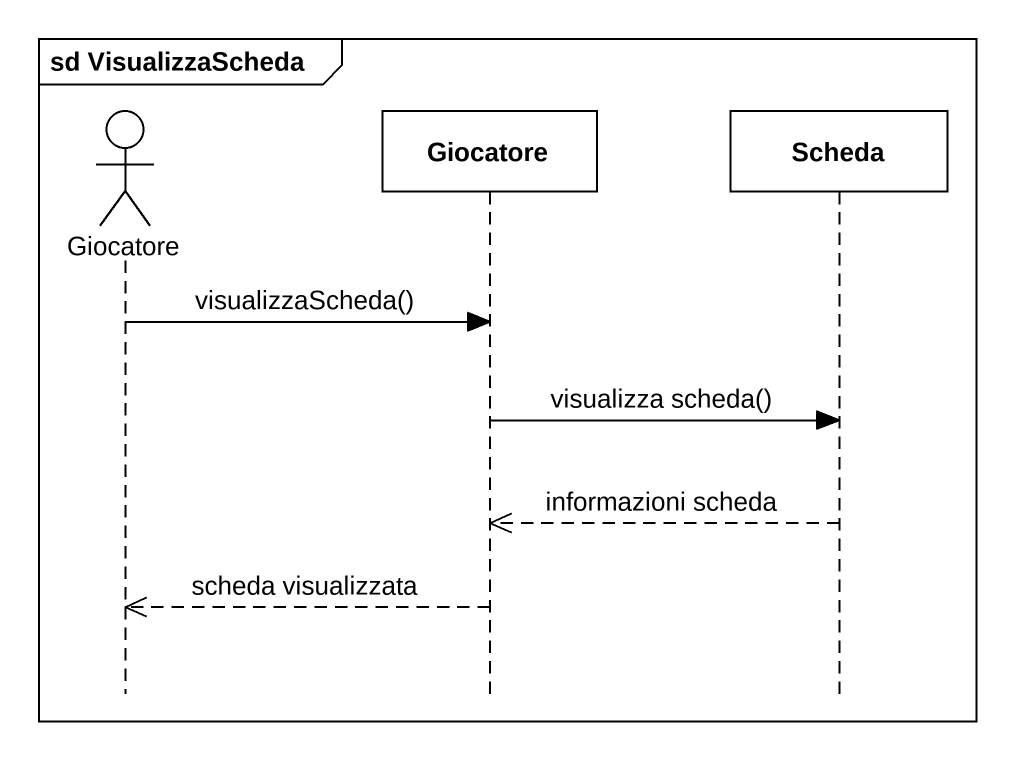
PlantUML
@startuml
mainframe sd VisualizzaScheda
hide footbox
actor Giocatore
participant "Giocatore" as Giocatore_2
participant Scheda

Giocatore -> Giocatore_2 : visualizzaScheda()
Giocatore_2 -> Scheda : visualizza scheda()
Scheda -->> Giocatore_2 : informazioni scheda
Giocatore_2 -->> Giocatore : scheda visualizzata
@enduml
